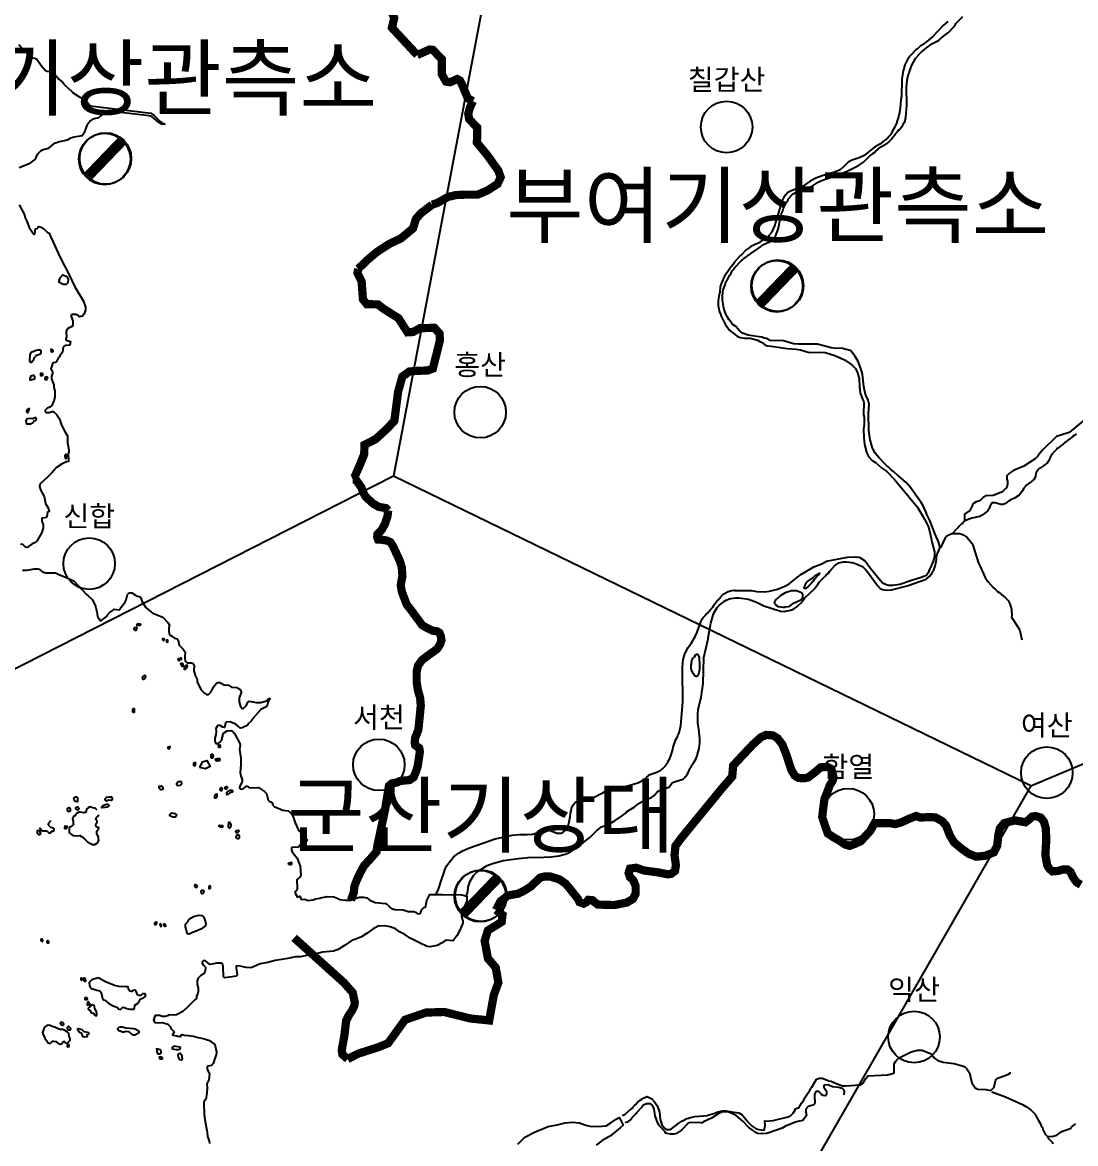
# Model space of a CAD drawing. Header units: millimetres. Extents: x -954552 to 1497340, y -301250 to 736091.
# Drawn here: x 155975 to 207077, y 266656 to 321070 of the extents above; entities that cross this region are included whole.
import ezdxf
from ezdxf.enums import TextEntityAlignment as Align

# ---------------------------------------------------------------- set-up
doc = ezdxf.new("R2010")
doc.units = ezdxf.units.MM
for name, color, linetype in [('2121', 7, 'Continuous'), ('2122', 7, 'Continuous'), ('2411', 7, 'Continuous'), ('AWS', 4, 'Continuous'), ('AWS명', 2, 'Continuous'), ('EL', 2, 'Continuous'), ('MAIN-RIVER', 5, 'Continuous'), ('Point', 1, 'Continuous'), ('관측소명', 3, 'Continuous'), ('기상청', 1, 'Continuous'), ('티센', 6, 'Continuous')]:
    doc.layers.add(name, color=color, linetype=linetype)
doc.styles.get("Standard").update_dxf_attribs({"font": ''})
doc.styles.get('Standard').set_extended_font_data('Gulim')

# ---------------------------------------------------------------- blocks, each defined once
blk = doc.blocks.new('관측소(기상청)')
at = {"layer": '기상청', "const_width": 500}
blk.add_lwpolyline([(821, 874), (-914, -926)], dxfattribs=at)
at = {"layer": '기상청'}
blk.add_circle((-46, -26), 1250, dxfattribs=at)

msp = doc.modelspace()

# ---------------------------------------------------------------- linework, layer by layer
at = {"layer": '2121', "color": 7}
for points in [[(155801, 319997), (156029, 319716), (156035, 319686), (156313, 319532), (156376, 319423), (156388, 319372), (156570, 319332), (156676, 319282), (156901, 318963), (157101, 318739), (157169, 318707), (157389, 318681), (157426, 318666), (157451, 318664), (157744, 318320), (157916, 318166), (157946, 318122), (157965, 318116), (158014, 318065), (158020, 318047), (158375, 317717), (158388, 317705), (158413, 317676), (158709, 317471), (158804, 317419), (158919, 317333), (159031, 317268), (159069, 317258), (159269, 317015), (162206, 316666), (162368, 316554), (162593, 316330), (162661, 316268), (162720, 316220), (162794, 316180), (162886, 316134), (162886, 316134), (162886, 316134), (162819, 316129), (162738, 316140), (162738, 316140), (162657, 316179), (162575, 316227), (162575, 316227), (162262, 316497), (162124, 316541), (160475, 316734), (160220, 316743), (160194, 316731), (160075, 316622), (159838, 316577), (159763, 316540), (159669, 316447), (159456, 316391), (159350, 316347), (159301, 316306), (159179, 316173), (159107, 316071), (159067, 315993), (158975, 315706), (158876, 315559), (158483, 315509), (158314, 315453), (158151, 315353), (157770, 315272), (157489, 315181), (157227, 314947), (156939, 314865), (156852, 314821), (156721, 314690), (156644, 314557), (156596, 314428), (156265, 314184), (155815, 314009)], [(155819, 312223), (156053, 311760), (156104, 311591), (156191, 311423), (156303, 311111), (156518, 310803), (156535, 310795), (156572, 310798), (156585, 310811), (156585, 310811), (156615, 311048), (156683, 311070), (156735, 311117), (156747, 311155), (156765, 311164), (156878, 311136), (156991, 311067), (157190, 310867), (157274, 310848), (157351, 310640), (157813, 309666), (158223, 308847), (158515, 308234), (158944, 307544), (159041, 307257), (159035, 307119), (158972, 306919), (158885, 306807), (158789, 306791), (158735, 306788), (158735, 306788), (158678, 306838), (158560, 306887), (158378, 306890), (158341, 306863), (158335, 306800), (158422, 306594), (158429, 306494), (158416, 306376), (158366, 306301), (158241, 306251), (158156, 306192), (158135, 306169), (158091, 306057), (158116, 305807), (158084, 305714), (158079, 305670), (158098, 305654), (158304, 305582), (158272, 305413), (158085, 305394), (157998, 305363), (157960, 305307), (157917, 305063), (157792, 304889), (157792, 304864), (157732, 304804), (157609, 304582), (157574, 304561), (157455, 304551), (157355, 304258), (157355, 304258), (157417, 304176), (157430, 304032), (157385, 303902), (157380, 303839), (157380, 303839), (157392, 303770), (157492, 303482), (157492, 303351), (157542, 303189), (157542, 302883), (157500, 302712), (157405, 302477), (157311, 302396), (157167, 302336), (157086, 302252), (157074, 302190), (157106, 302149), (157149, 302139), (157282, 302140), (157408, 302182), (157474, 302186), (157505, 302177), (157645, 302030), (157781, 301828), (157856, 301580), (157905, 301465), (158055, 301184), (158162, 301009), (158168, 300672), (158230, 300322), (158230, 300228), (158193, 300141), (158193, 300035), (158218, 299972), (158205, 299759), (158120, 299750), (157896, 299643), (157630, 299467), (157409, 299205), (157175, 298990), (156844, 298684), (156805, 298542), (156869, 298352), (157034, 298055), (157102, 297715), (157234, 297476), (157268, 297335), (157232, 297329), (157188, 297297), (157162, 297079), (157126, 297042), (156950, 297017), (156925, 296991), (156913, 296870), (156968, 296734), (156989, 296704), (156989, 296542), (156913, 296317), (156681, 295898), (156613, 295830), (156445, 295760), (156201, 295580), (156126, 295599), (155976, 295742), (155877, 295726)], [(155971, 294492), (156195, 294492), (156558, 294549), (156720, 294549), (156795, 294531), (156901, 294436), (156951, 294405), (157107, 294361), (157569, 294350), (157590, 294356), (157620, 294346), (157663, 294312), (157945, 294196), (158469, 293962), (158873, 293529), (159071, 293327), (159159, 293244), (159184, 293219), (159357, 293062), (159494, 292812), (159541, 292669), (159550, 292617), (159565, 292527), (159602, 292401), (159603, 292332), (159628, 292203), (159706, 292124), (159754, 292051), (159807, 292051), (159854, 292096), (159911, 292124), (160044, 292225), (160044, 292225), (160098, 292319), (160231, 292465), (160347, 292532), (160347, 292532), (160415, 292597), (160688, 292563), (160719, 292594), (160769, 292694), (160956, 292931), (160969, 292975), (161007, 293041), (161075, 293301), (161156, 293382), (161280, 293385), (161462, 293272), (161494, 293244), (161693, 293185), (161718, 293147), (161787, 292957), (161787, 292957), (161956, 292670), (162212, 292463), (162299, 292407), (162787, 292202), (163031, 291946), (163106, 291814), (163075, 291683), (163075, 291564), (163100, 291383), (163137, 291327), (163231, 291289), (163362, 291189), (163487, 291152), (163537, 291090), (163587, 290840), (163774, 290646), (163868, 290503), (163856, 290315), (163862, 290203), (163880, 290103), (163905, 290049), (163969, 289984), (164174, 289996), (164237, 289972), (164306, 289878), (164299, 289597), (164306, 289559), (164362, 289372), (164461, 289172), (164458, 289059), (164520, 288924), (164656, 288676), (164806, 288513), (164806, 288513), (164906, 288453), (164906, 288453), (165000, 288454), (165110, 288573), (165153, 288636), (165161, 288669), (165191, 288711), (165224, 288785), (165305, 288903), (165412, 289022), (165468, 289035), (165549, 289035), (165768, 288928), (165980, 288897), (166124, 288810), (166373, 288785), (166530, 288711), (166592, 288604), (166592, 288536), (166493, 288292), (166486, 288091), (166555, 287873), (166630, 287773), (166691, 287773), (166848, 287911), (166856, 287948), (166923, 288091), (166961, 288126), (167056, 288116), (167317, 288060), (167542, 288067), (167811, 288149), (167887, 288218), (167887, 288218), (167947, 288253), (167974, 288258), (167977, 288234), (167897, 288105), (167877, 288056), (167830, 287873), (167795, 287846), (167548, 287723), (167167, 287311), (167167, 287286), (167088, 287207), (167086, 287180), (166915, 287008), (166899, 286967), (166880, 286949), (166674, 286858), (166649, 286836), (166562, 286823), (166324, 287011), (166122, 287099), (166049, 287123), (165856, 287108), (165837, 287074), (165775, 286855), (165693, 286861), (165568, 286945), (165456, 286952), (165404, 286884), (165356, 286799), (165372, 286636), (165367, 286504), (165304, 286328), (165304, 286182), (165367, 286070), (165460, 286056), (165557, 286143), (165649, 286260), (165698, 286440), (165706, 286533), (165706, 286533), (165725, 286580), (165912, 286686), (166100, 286699), (166175, 286673), (166269, 286561), (166531, 286068), (166531, 286068), (166535, 285993), (166515, 285786), (166575, 285355), (166575, 285043), (166543, 284674), (166569, 284512), (166644, 284318), (166636, 284230), (166618, 284174), (166513, 283968), (166507, 283943), (166525, 283890), (166543, 283868), (166675, 283856), (166781, 283962), (166850, 284000), (166875, 284000), (167031, 283925), (167402, 283943), (167432, 283939), (167532, 283881), (167721, 283746), (167818, 283650), (167906, 283331), (167950, 283275), (168056, 283228), (168087, 283194), (168131, 283081), (168187, 283009), (168612, 282838), (168874, 282801), (168874, 282801), (168981, 282714), (169031, 282654), (169110, 282510), (169206, 282226), (169356, 281905), (169393, 281858), (169405, 281845), (169436, 281798), (169762, 281448), (169781, 281414), (169774, 281368), (169756, 281339), (169612, 281271), (169460, 281152), (169444, 281142), (169362, 281033), (169069, 281036), (169037, 281014), (169031, 280895), (169062, 280817), (169299, 280513), (169450, 280127), (169481, 279677), (169456, 279596), (169337, 279505), (169294, 279458), (169288, 279408), (169305, 279109), (169301, 279020), (169288, 278959), (169206, 278883), (169206, 278883), (169206, 278818), (169218, 278771), (169319, 278622), (169432, 278668), (169482, 278543), (169507, 278509), (169682, 278522), (169819, 278459), (170075, 278484), (170200, 278534), (170400, 278565), (170443, 278590), (170701, 278626), (170728, 278632), (170737, 278650), (171081, 278634), (171321, 278527), (171368, 278497), (171637, 278472), (171917, 278472), (172274, 278604), (172337, 278616), (172524, 278622), (172680, 278578), (172830, 278466), (172871, 278450), (173099, 278360), (173604, 278316), (173642, 278292), (173780, 278155), (173780, 278123), (173780, 278123), (173888, 278070), (174050, 278013), (174444, 278000), (174699, 277912), (174975, 277921), (175046, 277885), (175130, 277817), (175254, 277813), (175288, 277846), (175335, 277984), (175351, 278016), (175452, 278109), (175529, 278123), (175600, 278446), (175747, 278746), (176344, 278752), (177301, 278727), (177537, 278659), (177535, 278444), (177410, 278130), (177352, 277979), (177280, 277849), (177279, 277674), (177336, 277505), (177348, 277492), (177348, 277374), (177297, 277218), (177272, 277181), (177272, 277162), (177136, 276880), (177072, 276775), (177059, 276737), (176946, 276600), (176934, 276600), (176883, 276502), (176504, 276527), (176370, 276409), (176107, 276269), (175768, 276199), (175607, 276215), (175209, 276419), (174790, 276629), (174527, 276806), (174307, 276919), (174071, 277086), (173823, 277182), (173528, 277231), (173238, 277214), (172996, 277080), (172695, 276871), (172421, 276693), (172104, 276554), (171981, 276527), (171605, 276264), (171293, 276070), (171062, 275995), (170541, 275947), (170246, 275871), (169837, 275802), (169472, 275716), (169225, 275716), (168854, 275640), (168570, 275592), (168242, 275549), (167877, 275447), (167517, 275372), (167076, 275189), (166824, 275200), (166464, 275275), (166346, 275270), (166351, 275168), (166378, 274969), (166394, 274835), (166346, 274776), (166158, 274743), (165781, 274695), (165728, 274743), (165717, 275254), (165690, 275377), (165631, 275415), (165395, 275409), (165174, 275366), (165070, 275349), (165070, 275349), (165045, 275358), (164864, 275524), (164745, 275528), (164689, 275475), (164695, 275409), (164738, 275337), (164857, 275211), (164851, 275140), (164825, 274990), (164782, 274894), (164630, 274813), (164630, 274813), (164494, 274675), (164456, 274551), (164455, 274382), (164504, 274219), (164504, 274019), (164473, 273888), (164422, 273813), (164422, 273696), (164347, 273637), (164019, 273309), (163751, 273067), (163547, 272960), (163450, 272906), (163333, 272885), (163333, 272885), (163093, 272910), (163008, 272861), (162901, 272830), (162770, 272830), (162627, 272880), (162420, 272875), (162386, 272788), (162343, 272643), (162402, 272525), (162558, 272514), (162768, 272525), (163031, 272444), (163155, 272326), (163169, 272235), (163246, 272174), (163331, 272079), (163313, 272008), (163261, 271929), (163280, 271913), (163462, 271893), (163513, 271875), (163634, 271859), (163643, 271859), (163699, 271940), (163736, 271943), (163818, 271915), (164011, 271902), (164011, 271902), (164277, 271869), (164503, 271805), (164804, 271735), (165051, 271665), (165191, 271552), (165304, 271468), (165304, 271468), (165391, 271105), (165377, 270936), (165365, 270924), (165233, 270536), (165188, 270493), (165182, 270474), (165144, 270452), (165144, 270440), (164970, 270409), (164939, 270381), (164932, 270288), (164976, 270188), (165051, 270037), (165013, 269758), (164917, 269554), (164943, 269371), (164917, 269097), (164904, 269001), (164897, 268888), (164872, 268813), (164790, 268694), (164784, 268663), (164800, 268051), (164831, 267829), (164831, 267829), (164831, 267829), (164918, 267288), (164937, 267232), (164961, 266994), (165036, 266788), (165046, 266653)], [(180012, 266626), (180356, 266970), (180823, 267206), (181489, 267480), (181930, 267566), (182317, 267663), (182650, 267690), (182999, 267663), (183316, 267550), (183590, 267480), (184089, 267496), (184294, 267513), (184530, 267663), (184793, 267840), (184933, 267926), (184997, 267813), (185126, 267550), (184987, 267427), (184514, 267040), (184089, 266793), (183810, 266583)]]:
    msp.add_lwpolyline(points, dxfattribs=at)
at = {"layer": '2122', "color": 7}
for points in [[(157955, 308346), (157750, 308463), (157813, 308682), (157940, 308823), (158135, 308745), (158198, 308604), (158184, 308438), (158096, 308346)], [(156275, 302207), (156280, 302237), (156322, 302301), (156312, 302312), (156250, 302314), (156214, 302281), (156171, 302210), (156171, 302210), (156240, 302127)], [(164588, 284911), (164705, 285179), (164929, 285252), (164929, 285252), (165085, 284950), (164856, 284838)], [(164323, 276926), (164222, 276895), (164073, 276820), (163992, 276829), (163964, 276885), (163887, 277183), (163887, 277289), (163905, 277320), (164006, 277426), (164019, 277491), (164031, 277507), (164031, 277507), (164159, 277607), (164331, 277693), (164557, 277746), (164702, 277730), (164772, 277644), (164825, 277505), (164879, 277343), (164852, 277231), (164637, 277069)], [(159979, 273616), (160174, 273448), (160372, 273335), (160590, 273267), (160659, 273185), (160740, 273166), (160743, 273181), (160846, 273272), (160908, 273265), (161037, 273215), (161165, 273184), (161365, 273187), (161402, 273196), (161415, 273233), (161428, 273371), (161566, 273451), (161603, 273489), (161691, 273651), (161716, 273676), (161847, 273726), (161942, 273800), (161954, 273894), (161929, 273920), (161804, 273919), (161716, 273839), (161635, 273839), (161579, 273864), (161536, 273924), (161517, 274002), (161455, 274095), (161349, 274089), (161274, 274043), (161192, 274059), (161149, 274103), (161149, 274103), (161118, 274159), (161118, 274159), (161102, 274256), (160982, 274263), (160648, 274277), (160450, 274327), (160011, 274504), (159855, 274589), (159656, 274703), (159345, 274603), (159210, 274476), (159224, 274306), (159280, 274216), (159318, 274188), (159446, 274154), (159580, 274100), (159730, 274069), (159792, 273987), (159866, 273694), (159904, 273637), (159979, 273616)], [(157811, 271480), (157893, 271492), (157924, 271523), (157936, 271592), (157961, 271614), (158018, 271611), (158068, 271548), (158155, 271532), (158214, 271577), (158214, 271589), (158299, 271679), (158293, 271754), (158237, 271848), (158244, 271885), (158225, 272004), (158144, 272082), (158144, 272082), (158020, 272159), (157920, 272201), (157786, 272201), (157672, 272237), (157552, 272300), (157424, 272336), (157276, 272400), (157155, 272385), (157042, 272300), (156957, 272052), (156978, 271953), (157063, 271769), (157191, 271592), (157226, 271542), (157325, 271521), (157389, 271571), (157439, 271627), (157502, 271627), (157602, 271606), (157701, 271528)]]:
    msp.add_lwpolyline(points, close=True, dxfattribs=at)
for points in [[(156605, 304858), (156523, 304776), (156505, 304682), (156474, 304660), (156474, 304647), (156411, 304569), (156367, 304566), (156342, 304613), (156336, 304654), (156343, 304944), (156392, 305044), (156444, 305086), (156642, 305157), (156730, 305182), (156836, 305176), (156861, 305144), (156867, 305044), (156831, 304972), (156818, 304957), (156636, 304897), (156611, 304877), (156605, 304858), (156605, 304858)], [(157455, 305138), (157455, 305088), (157442, 305075), (157404, 305072), (157380, 305106), (157367, 305207), (157410, 305213), (157455, 305157), (157455, 305138), (157455, 305138)], [(156563, 303833), (156555, 303764), (156386, 303713), (156355, 303713), (156343, 303776), (156405, 303910), (156499, 303954), (156536, 303950), (156561, 303907), (156563, 303833), (156563, 303833)], [(156909, 303926), (156968, 303951), (156974, 303970), (156955, 304029), (156848, 304039), (156849, 303951), (156867, 303923), (156909, 303926), (156909, 303926)], [(157176, 303796), (157161, 303726), (157092, 303726), (157074, 303748), (157073, 303800), (157092, 303852), (157117, 303867), (157161, 303876), (157167, 303870), (157186, 303845), (157176, 303796), (157176, 303796)], [(156318, 301594), (156362, 301596), (156430, 301615), (156472, 301639), (156544, 301733), (156604, 301757), (156650, 301790), (156660, 301845), (156606, 301893), (156474, 301835), (156391, 301854), (156192, 301835), (156133, 301713), (156167, 301596), (156324, 301594)], [(158143, 300003), (158143, 300059), (158105, 300097), (158068, 300097), (158043, 300078), (158031, 300047), (158038, 300000), (158049, 299934), (158068, 299906), (158105, 299903), (158143, 300003), (158143, 300003)], [(161515, 291630), (161513, 291608), (161481, 291552), (161444, 291552), (161400, 291601), (161400, 291670), (161450, 291705), (161507, 291714), (161519, 291695), (161515, 291630), (161515, 291630)], [(161613, 291801), (161537, 291801), (161537, 291858), (161582, 291898), (161681, 291877), (161712, 291851), (161712, 291839), (161675, 291823), (161669, 291804), (161613, 291801), (161613, 291801)], [(162796, 291174), (162772, 291158), (162772, 291110), (162798, 291074), (162832, 291070), (162860, 291082), (162862, 291134), (162850, 291160), (162796, 291174), (162796, 291174)], [(162971, 291104), (162963, 291072), (162959, 291044), (162969, 291013), (162999, 290987), (163032, 291009), (163034, 291050), (163036, 291086), (162971, 291104), (162971, 291104)], [(163555, 290203), (163527, 290193), (163523, 290139), (163529, 290111), (163572, 290089), (163596, 290131), (163555, 290203), (163555, 290203)], [(163684, 290250), (163654, 290230), (163644, 290185), (163654, 290151), (163688, 290159), (163699, 290187), (163684, 290250), (163684, 290250)], [(163775, 289886), (163768, 289915), (163737, 289953), (163662, 289956), (163644, 289934), (163706, 289821), (163743, 289820), (163768, 289834), (163781, 289862), (163775, 289886), (163775, 289886)], [(163965, 289770), (163981, 289846), (163962, 289875), (163900, 289865), (163839, 289778), (163818, 289700), (163825, 289681), (163887, 289677), (163965, 289770), (163965, 289770)], [(161935, 289275), (161925, 289240), (161863, 289177), (161826, 289184), (161807, 289296), (161901, 289380), (161913, 289384), (161932, 289358), (161932, 289340), (161944, 289340), (161935, 289275), (161935, 289275)], [(161345, 287753), (161320, 287728), (161320, 287640), (161345, 287602), (161408, 287602), (161420, 287728), (161408, 287753), (161345, 287753), (161345, 287753)], [(161358, 287628), (161345, 287715), (161395, 287715), (161395, 287628), (161358, 287628), (161358, 287628)], [(163117, 285862), (163079, 285804), (163060, 285807), (163047, 285830), (163044, 285911), (163101, 285932), (163126, 285929), (163132, 285895), (163117, 285862), (163117, 285862)], [(165569, 285939), (165569, 285886), (165557, 285874), (165500, 285876), (165494, 285986), (165506, 286001), (165556, 286011), (165569, 285999), (165569, 285939), (165569, 285939)], [(164380, 285069), (164382, 285130), (164369, 285142), (164313, 285139), (164282, 285092), (164282, 285017), (164304, 284993), (164338, 284986), (164374, 285015), (164380, 285069), (164380, 285069)], [(165253, 285469), (165206, 285546), (165163, 285548), (165119, 285524), (165119, 285430), (165150, 285386), (165213, 285380), (165253, 285469), (165253, 285469)], [(165451, 285227), (165413, 285224), (165369, 285239), (165343, 285305), (165362, 285327), (165448, 285337), (165460, 285347), (165531, 285349), (165556, 285324), (165544, 285236), (165451, 285227), (165451, 285227)], [(163687, 284133), (163688, 284093), (163633, 284030), (163501, 284024), (163470, 284074), (163470, 284155), (163520, 284214), (163564, 284236), (163657, 284243), (163682, 284211), (163687, 284133), (163687, 284133)], [(162705, 283826), (162670, 283824), (162615, 283898), (162608, 283955), (162620, 284002), (162727, 284002), (162730, 284014), (162795, 283955), (162783, 283849), (162705, 283826), (162705, 283826)], [(165423, 283525), (165432, 283593), (165419, 283615), (165388, 283621), (165360, 283609), (165301, 283549), (165294, 283431), (165382, 283437), (165411, 283466), (165423, 283525), (165423, 283525)], [(165625, 283787), (165650, 283793), (165675, 283831), (165681, 283893), (165656, 283921), (165607, 283918), (165565, 283889), (165556, 283831), (165594, 283787), (165625, 283787), (165625, 283787)], [(165911, 283921), (165906, 283899), (165863, 283856), (165825, 283862), (165812, 283880), (165807, 283935), (165825, 283972), (165857, 283990), (165888, 283993), (165918, 283957), (165911, 283921), (165911, 283921)], [(166153, 283802), (166131, 283792), (166044, 283787), (165925, 283727), (165881, 283656), (165882, 283593), (165969, 283618), (166062, 283699), (166175, 283731), (166187, 283743), (166187, 283781), (166153, 283802), (166153, 283802)], [(158297, 282860), (158297, 282811), (158278, 282780), (158259, 282767), (158197, 282769), (158160, 282830), (158167, 282917), (158216, 282954), (158254, 282960), (158297, 282911), (158297, 282860), (158297, 282860)], [(159366, 282966), (159240, 282997), (159167, 282958), (159088, 282879), (159063, 282789), (159029, 282730), (159004, 282718), (158947, 282711), (158779, 282748), (158710, 282748), (158635, 282698), (158635, 282686), (158610, 282686), (158610, 282686), (158563, 282642), (158534, 282583), (158451, 282525), (158403, 282437), (158437, 282311), (158437, 282223), (158461, 282135), (158349, 282048), (158242, 281999), (158247, 281872), (158247, 281741), (158339, 281668), (158447, 281609), (158641, 281600), (158763, 281604), (158841, 281556), (158982, 281449), (159138, 281307), (159250, 281239), (159382, 281176), (159494, 281176), (159625, 281254), (159679, 281371), (159673, 281435)], [(158651, 283364), (158648, 283273), (158635, 283248), (158541, 283254), (158502, 283301), (158481, 283360), (158472, 283419), (158547, 283482), (158585, 283492), (158641, 283432), (158653, 283407), (158651, 283364), (158651, 283364)], [(158707, 282917), (158697, 282860), (158616, 282848), (158573, 282905), (158573, 282960), (158591, 282979), (158660, 282995), (158710, 282941), (158707, 282917), (158707, 282917)], [(159360, 282967), (159484, 282954), (159491, 282935), (159510, 282928), (159566, 282873), (159566, 282873)], [(159991, 282968), (159828, 282954), (159822, 283005), (159878, 283067), (160053, 283123), (160097, 283127), (160122, 283123), (160165, 283079), (160165, 283042), (160090, 282983), (159991, 282968), (159991, 282968)], [(160158, 283322), (160121, 283323), (160053, 283280), (160022, 283283), (159984, 283323), (159984, 283386), (160047, 283464), (160196, 283485), (160290, 283480), (160334, 283436), (160334, 283374), (160290, 283304), (160158, 283322), (160158, 283322)], [(159673, 281430), (159666, 281530), (159585, 281712), (159585, 281823), (159672, 281924), (159685, 281979), (159566, 282036), (159535, 282086), (159553, 282193), (159597, 282252), (159580, 282348), (159555, 282379), (159535, 282430), (159566, 282486), (159653, 282542), (159679, 282608), (159679, 282608)], [(163278, 282505), (163133, 282559), (163121, 282575), (163121, 282624), (163201, 282705), (163364, 282674), (163451, 282605), (163439, 282543), (163408, 282500), (163332, 282494), (163278, 282505), (163278, 282505)], [(156811, 281998), (156880, 281885), (156899, 281876), (156905, 281859), (156948, 281835), (157148, 281832), (157182, 281811), (157236, 281748), (157329, 281717), (157386, 281823), (157436, 281823), (157474, 281811), (157504, 281842), (157509, 281924), (157460, 281966), (157354, 281998), (157273, 282085), (157248, 282148), (157260, 282217), (157311, 282266), (157330, 282310), (157330, 282342), (157330, 282342)], [(158079, 281943), (158092, 281942), (158148, 282033), (158148, 282051), (158035, 282055), (158011, 281998), (158016, 281967), (158035, 281945), (158079, 281943), (158079, 281943)], [(165587, 282018), (165520, 282047), (165513, 282081), (165532, 282104), (165557, 282109), (165676, 282088), (165695, 282075), (165688, 282019), (165676, 282007), (165587, 282018), (165587, 282018)], [(166100, 282116), (166095, 282156), (166026, 282250), (166001, 282247), (165975, 282229), (165957, 282085), (165963, 282050), (165988, 282003), (166007, 281988), (166038, 281984), (166095, 282026), (166100, 282116), (166100, 282116)], [(166467, 281803), (166461, 281780), (166413, 281732), (166345, 281738), (166332, 281825), (166357, 281854), (166456, 281872), (166469, 281857), (166467, 281803), (166467, 281803)], [(156781, 281655), (156837, 281661), (156873, 281723), (156811, 281835), (156711, 281848), (156692, 281829), (156686, 281717), (156732, 281673), (156781, 281655), (156781, 281655)], [(166510, 281543), (166507, 281592), (166488, 281629), (166419, 281628), (166363, 281613), (166346, 281585), (166338, 281519), (166401, 281463), (166482, 281457), (166482, 281470), (166513, 281500), (166510, 281543), (166510, 281543)], [(168960, 280177), (168906, 280193), (168894, 280258), (168930, 280283), (169012, 280308), (169031, 280283), (169025, 280196), (168994, 280177), (168960, 280177), (168960, 280177)], [(164450, 279151), (164452, 279164), (164402, 279220), (164340, 279216), (164321, 279164), (164371, 279098), (164440, 279083), (164450, 279151), (164450, 279151)], [(165103, 279099), (165083, 279161), (165052, 279161), (165021, 279139), (165026, 279033), (165089, 279033), (165108, 279064), (165103, 279099), (165103, 279099)], [(164776, 278862), (164796, 278911), (164759, 278939), (164671, 278942), (164633, 278914), (164646, 278814), (164665, 278792), (164733, 278789), (164776, 278862), (164776, 278862)], [(162505, 277346), (162500, 277392), (162488, 277411), (162463, 277408), (162382, 277355), (162381, 277305), (162400, 277283), (162451, 277279), (162482, 277299), (162505, 277346), (162505, 277346)], [(162726, 277265), (162697, 277307), (162662, 277316), (162639, 277295), (162654, 277251), (162679, 277203), (162712, 277195), (162726, 277221), (162726, 277265), (162726, 277265)], [(162918, 277247), (162912, 277185), (162881, 277188), (162862, 277201), (162841, 277265), (162847, 277317), (162866, 277317), (162918, 277247), (162918, 277247)], [(156962, 276519), (156946, 276554), (156918, 276579), (156889, 276579), (156872, 276558), (156875, 276531), (156890, 276493), (156921, 276471), (156944, 276476), (156964, 276498), (156962, 276519), (156962, 276519)], [(157213, 276396), (157255, 276399), (157261, 276456), (157211, 276506), (157156, 276481), (157161, 276415), (157174, 276393), (157213, 276396), (157213, 276396)], [(158869, 274640), (158841, 274678), (158807, 274678), (158803, 274639), (158827, 274591), (158854, 274581), (158874, 274608), (158869, 274640), (158869, 274640)], [(159038, 274615), (159031, 274651), (159006, 274679), (158950, 274679), (158937, 274664), (158950, 274568), (158969, 274539), (159031, 274539), (159044, 274552), (159038, 274615), (159038, 274615)], [(159059, 273653), (159104, 273648), (159129, 273664), (159129, 273683), (159110, 273720), (159029, 273742), (158999, 273704), (159004, 273667), (159011, 273658), (159059, 273653), (159059, 273653)], [(159233, 273460), (159214, 273495), (159193, 273524), (159181, 273535), (159161, 273528), (159136, 273510), (159126, 273468), (159111, 273421), (159122, 273395), (159146, 273380), (159156, 273379), (159156, 273379)], [(159233, 273460), (159262, 273377), (159271, 273331), (159213, 273388), (159169, 273385), (159156, 273379), (159156, 273379)], [(159271, 273331), (159178, 273251), (159171, 273186), (159202, 273155), (159226, 273149), (159257, 273114), (159315, 273007), (159427, 272988), (159478, 272899), (159508, 272869), (159570, 272863), (159590, 272934), (159577, 273063), (159484, 273220), (159477, 273314), (159448, 273365), (159380, 273395), (159380, 273395)], [(159380, 273395), (159332, 273377), (159281, 273329), (159271, 273331), (159271, 273331)], [(157969, 272464), (157951, 272392), (157874, 272397), (157826, 272467), (157833, 272526), (157845, 272542), (157927, 272542), (157964, 272492), (157969, 272464), (157969, 272464)], [(158233, 272180), (158294, 272178), (158313, 272197), (158319, 272238), (158232, 272335), (158189, 272332), (158151, 272285), (158151, 272254), (158182, 272191), (158233, 272180), (158233, 272180)], [(158922, 271844), (158880, 271910), (158850, 272002), (158751, 272053), (158663, 272153), (158657, 272221), (158669, 272234), (158857, 272198), (158950, 272096), (159136, 272070), (159194, 272008), (159168, 271958), (159093, 271940), (159112, 271839), (159093, 271830), (158987, 271827), (158922, 271844), (158922, 271844)], [(161113, 272081), (160987, 272097), (160912, 272056), (160824, 272060), (160756, 272102), (160656, 272129), (160606, 272192), (160606, 272242), (160663, 272304), (160739, 272319), (160838, 272322), (160987, 272272), (161363, 272246), (161444, 272221), (161588, 272152), (161624, 272108), (161631, 272033), (161606, 272008), (161437, 271921), (161343, 271921), (161287, 271946), (161156, 272072), (161113, 272081), (161113, 272081)], [(158184, 271448), (158154, 271428), (158145, 271403), (158147, 271373), (158175, 271357), (158196, 271360), (158236, 271370), (158239, 271394), (158240, 271427), (158218, 271450), (158184, 271448), (158184, 271448)], [(162704, 271145), (162654, 271212), (162479, 271262), (162497, 271112), (162547, 271024), (162578, 271012), (162663, 271011), (162703, 271062), (162704, 271145), (162704, 271145)], [(163435, 271228), (163547, 271222), (163622, 271253), (163647, 271294), (163616, 271328), (163438, 271373), (163372, 271378), (163267, 271335), (163248, 271316), (163235, 271266), (163248, 271250), (163435, 271228), (163435, 271228)], [(163711, 270874), (163721, 270785), (163689, 270709), (163621, 270716), (163554, 270844), (163540, 270991), (163553, 271019), (163578, 271034), (163626, 271040), (163703, 270940), (163711, 270874), (163711, 270874)], [(162683, 270771), (162746, 270765), (162765, 270774), (162765, 270824), (162746, 270849), (162603, 270852), (162603, 270834), (162650, 270777), (162683, 270771), (162683, 270771)]]:
    msp.add_lwpolyline(points, dxfattribs=at)
at = {"layer": '2411', "const_width": 400}
for points in [[(173505, 322381), (173820, 321734), (174016, 321287), (173904, 320812), (175131, 319487), (175131, 319487)], [(175131, 319487), (175733, 319754), (175889, 319738), (176325, 319287), (176325, 318555), (176527, 318198), (176729, 318166), (177072, 318322), (177212, 318244), (177352, 317949), (177585, 317388), (177835, 317247)], [(175858, 312223), (176114, 312311), (176626, 312601), (177005, 312690), (177473, 312712), (178067, 312712), (178535, 312913), (179025, 313225), (179181, 313559), (179070, 313871), (178535, 314621), (178023, 315245), (178045, 315579), (178045, 315972), (177889, 316128), (177651, 316373), (177607, 316641), (177696, 316953), (177835, 317247)], [(172000, 298883), (172045, 298902), (172372, 299649), (172559, 300115), (172574, 300567), (173119, 300847), (173664, 301345), (174022, 301734), (174208, 303165), (174411, 303881), (174753, 304130), (175158, 304161), (175640, 304177), (175889, 304270), (176076, 305002), (176231, 305640), (176216, 305966), (175967, 306247), (175266, 306231), (174924, 306044), (174660, 306029), (174224, 306713), (173508, 307165), (173228, 307383), (172683, 307398), (172497, 307632), (172434, 308503), (172232, 308908), (172269, 309113)], [(172000, 298883), (172157, 298879), (172432, 298485), (172432, 298485), (172500, 298276), (172620, 298064), (172976, 297724), (172976, 297724), (173269, 297555), (173611, 297499), (173723, 297383)], [(173723, 297383), (173686, 297081), (173567, 296732), (173418, 296457), (173203, 296227), (173188, 296093), (173233, 295974), (173448, 295959), (173656, 295922), (173827, 295848), (173946, 295670), (174280, 294957), (174384, 294623), (174413, 294199), (174332, 293761), (174384, 293442), (174621, 292818), (174866, 292506), (175379, 291808), (175609, 291682), (175884, 291548), (176092, 291519), (176211, 291444), (176277, 291288), (176307, 291095), (176248, 290895), (176092, 290657), (175728, 290397), (175364, 290122), (175171, 289855), (175104, 289551), (175104, 289046), (175171, 288637), (175275, 288288), (175305, 287910), (175230, 287152), (175186, 286729), (175037, 286365), (175008, 286120), (175037, 285986), (175230, 285853), (175260, 285682), (175156, 284969), (175067, 284701), (174963, 284442), (174762, 284300), (174310, 284256), (174139, 284182), (173901, 284137), (173760, 284018), (173567, 282838), (173203, 281137), (173158, 280825), (172913, 280535), (172550, 280142), (172371, 279808), (172215, 279488), (172082, 279139), (172052, 278835), (171917, 278472)], [(178954, 277992), (179174, 278419), (179426, 278605), (179515, 278694), (180020, 278783), (180273, 278902), (180614, 279110), (181097, 279563), (181305, 279615), (181602, 279615), (182040, 279474), (182337, 279266), (182567, 278991), (182931, 278530), (183005, 278375), (183206, 278300), (183347, 278375), (183436, 278486), (183644, 278464), (183763, 278352), (183897, 278256), (184699, 278233), (185300, 278352), (185597, 278530), (185731, 278783), (185731, 279154), (185619, 279429), (185456, 279585), (185389, 279793), (185456, 280001), (185753, 280045), (186124, 279912), (186837, 279815), (187290, 279726), (187454, 279748), (187639, 279889), (187684, 280164), (187617, 280647), (187662, 281100), (187936, 281471), (189867, 283833), (190417, 284471), (190461, 284999), (190691, 285251), (191427, 286031), (191813, 286380), (192065, 286491), (192385, 286469), (192615, 286328), (192845, 286031), (193053, 285503), (193283, 284798), (193447, 284516), (193625, 284404), (193877, 284382), (194107, 284427), (194456, 284701), (194709, 284917), (195028, 284939), (195214, 284843), (195281, 284664), (195333, 284412), (195281, 284248), (195147, 284041), (195006, 283654), (194895, 283402), (194828, 282897), (194783, 282503), (194939, 282028), (195058, 281701), (195333, 281523), (195652, 281337), (195882, 281174), (196112, 281107), (196365, 281196), (196662, 281337), (197122, 281842), (197323, 282206), (197650, 282206), (198080, 282206), (198333, 282162), (198637, 282251), (198979, 282414), (199343, 282555), (199551, 282481), (200011, 282503), (200286, 282481), (200605, 282303), (200791, 282095), (200977, 281612), (201185, 281271), (201482, 281018), (201890, 280721), (202261, 280580), (202699, 280625), (203108, 280788), (203271, 281107), (203338, 281679), (203405, 281954), (203613, 282206), (203932, 282295), (204140, 282340), (204393, 282295), (204645, 282251), (204831, 282392), (204964, 282526), (205150, 282548), (205380, 282481), (205544, 282273), (205633, 281954), (205655, 281382), (205610, 280669), (205700, 280164), (205796, 280001), (205952, 279867), (206227, 279889), (206457, 279956), (206687, 279956), (206828, 279845), (206962, 279570), (207125, 279340), (207333, 279221)], [(171757, 270757), (172261, 271018), (173243, 271334), (173718, 271524), (174541, 272664), (175554, 273013), (176441, 273044), (177707, 272728), (178625, 272633), (178847, 273867), (179069, 274469), (178942, 275197), (178562, 275641), (178404, 276495), (178562, 277002), (179227, 277414), (179272, 277752), (179101, 277876), (178954, 277992)], [(171757, 270757), (171500, 270987), (171471, 271197), (171602, 271930), (171682, 272619), (171812, 272880), (171972, 273119), (172081, 273351), (172102, 273511), (172001, 273982), (171580, 274461), (169158, 276643)]]:
    msp.add_lwpolyline(points, dxfattribs=at)
at = {"layer": '2411', "linetype": 'Continuous', "const_width": 400}
msp.add_lwpolyline([(172269, 309113), (172769, 309588), (173194, 309942), (173796, 310331), (174327, 310578), (174928, 311074), (175070, 311534), (175318, 311817), (175858, 312223)], dxfattribs=at)
at = {"layer": 'AWS'}
for centre in [(190143, 315994), (178188, 302153), (159217, 294804), (173272, 285040), (205680, 284657), (196049, 282646), (199239, 271830)]:
    msp.add_circle(centre, 1250, dxfattribs=at)
at = {"layer": 'MAIN-RIVER'}
for points in [[(200875, 321118), (200675, 320943), (200151, 320387), (199858, 320138), (199675, 320016), (199589, 319946), (199576, 319946), (199384, 319774), (199331, 319747), (199329, 319733), (199212, 319623), (199196, 319594), (199001, 319394), (199001, 319368), (198920, 319275), (198795, 319016), (198721, 318775), (198721, 318750), (198708, 318738), (198652, 318319), (198627, 317494), (198596, 317319), (198571, 316919), (198527, 316701), (198508, 316545), (198365, 316126), (198301, 316005), (198293, 315971), (198174, 315769), (198109, 315632), (198024, 315548), (198018, 315529), (198018, 315529), (198000, 315523), (197967, 315479), (197967, 315467), (197585, 315163), (197316, 315023), (197258, 314970), (196816, 314613), (196579, 314495), (196235, 314382), (196048, 314282), (195853, 314096), (195648, 313920), (195373, 313801), (194786, 313632), (194468, 313507), (194205, 313370), (193781, 313082), (193284, 312900), (193147, 312833), (193132, 312839), (192925, 312593), (192843, 312433), (192828, 312358), (192810, 312330), (192469, 311195), (192331, 310908), (192331, 310889), (192292, 310825), (192200, 310733), (192200, 310707), (192187, 310707), (192187, 310707), (192187, 310695), (192057, 310583), (191776, 310423), (191670, 310352), (191326, 310192), (191238, 310136), (191089, 310027), (190829, 309760), (190816, 309760), (190776, 309720), (190764, 309720), (190764, 309708), (190508, 309415), (190508, 309389), (190283, 309114), (190283, 309089), (190046, 308752), (189889, 308439), (189833, 308245), (189821, 307996), (189769, 307773), (189740, 307571), (189734, 307309), (189796, 307021), (189861, 306882), (189868, 306847), (190090, 306393), (190297, 306121), (190659, 305837), (190796, 305778), (190995, 305750), (190995, 305750), (191289, 305741), (191658, 305641), (191658, 305629), (191665, 305635), (191702, 305629), (191702, 305604), (191844, 305556), (192052, 305391), (192127, 305366), (192307, 305354), (193089, 305241), (193520, 305210), (193727, 305173), (194151, 305048), (194645, 305073), (194925, 305048), (195401, 304905), (195652, 304798), (195681, 304773), (195864, 304692), (196170, 304487), (196258, 304416), (196394, 304274), (196500, 304062), (196576, 303768), (196588, 303381), (196632, 303094), (196741, 302780), (196783, 302696), (196795, 302631), (196788, 302050), (196788, 302050), (196813, 301906), (196813, 301575), (196789, 301313), (196801, 300908), (196832, 300582), (196927, 300220), (196958, 300138), (197033, 300008), (197202, 299807), (197376, 299708), (197657, 299454), (197895, 299283), (198289, 298886), (198289, 298874), (198301, 298871), (198464, 298680), (199401, 297541), (199751, 296960), (199920, 296616), (199989, 296397), (200121, 295796), (200227, 295373), (200239, 295235), (200239, 295148), (200158, 294861), (200126, 294817), (200033, 294623), (200033, 294604), (200008, 294566), (199932, 294354), (199846, 294242), (199846, 294242), (199790, 294204), (199586, 294128), (199121, 293992), (198546, 293786), (198202, 293741), (198002, 293746), (197940, 293754), (197790, 293822), (197684, 293898), (197621, 293963), (197609, 293963), (197609, 293976), (197109, 294591), (196859, 294932), (196624, 295091), (196472, 295114), (196472, 295114)], [(190568, 293140), (190737, 293140), (191206, 293071), (191587, 292925), (191943, 292759), (192710, 292505), (192758, 292489), (192961, 292481), (192985, 292494), (193243, 292540), (193392, 292598), (193544, 292709), (193836, 292985), (193836, 293009), (193930, 293103), (193929, 293128), (194417, 293590), (194417, 293616), (194591, 293815), (194629, 293903), (194941, 294215), (194954, 294218), (194954, 294231), (194966, 294231), (195085, 294334), (195085, 294347), (195135, 294416), (195148, 294416), (195162, 294433), (195162, 294451), (195229, 294522), (195229, 294522), (195229, 294535), (195409, 294731), (195422, 294731), (195591, 294840), (195659, 294859), (195822, 294884), (195966, 294891), (196228, 294853), (196397, 294813), (196721, 294667), (196766, 294635), (196897, 294506), (196984, 294409), (197465, 293741), (197590, 293604), (197703, 293542), (197896, 293523), (198146, 293536), (198902, 293723), (199833, 294042), (200019, 294210), (200026, 294242), (200077, 294292), (200103, 294293), (200107, 294352), (200195, 294504), (200257, 294686), (200326, 294986), (200326, 295129), (200364, 295272), (200427, 295391), (200427, 295391), (200494, 295567), (200479, 295706), (200430, 295859), (200259, 296238), (200007, 296891), (199866, 297185), (199828, 297291), (199682, 297606), (199582, 297768), (199220, 298295), (199063, 298505), (198855, 298736), (198768, 298812), (198742, 298823), (198742, 298836), (198645, 298921), (198633, 298921), (198633, 298934), (198608, 298944), (198513, 299036), (198477, 299054), (198245, 299270), (198107, 299369), (197989, 299496), (197920, 299548), (197812, 299656), (197799, 299656), (197793, 299675), (197551, 299941), (197532, 299951), (197351, 300170), (197351, 300170), (197226, 300414), (197107, 300807), (197039, 301263), (197026, 302085), (197069, 302538), (197013, 302731), (196901, 302972), (196831, 303219), (196803, 303395), (196738, 304006), (196649, 304275), (196525, 304618), (196388, 304861), (196169, 305124), (196082, 305165), (195962, 305203), (195918, 305203), (195788, 305248), (195338, 305261), (195213, 305274), (194557, 305448), (193627, 305448), (193389, 305472), (192908, 305610), (192258, 305629), (192079, 305727), (191926, 305769), (191901, 305791), (191840, 305791), (191612, 305834), (191183, 305891), (191183, 305891), (190915, 305991), (190808, 306078), (190784, 306078), (190784, 306103), (190763, 306105), (190590, 306316), (190415, 306424), (190415, 306437), (190270, 306629), (190147, 306815), (190115, 306872), (190052, 307040), (190002, 307209), (189952, 307590), (189952, 307801), (189983, 308114), (189996, 308127), (190018, 308222), (190071, 308332), (190114, 308477), (190196, 308627), (190227, 308664), (190277, 308789), (190371, 308908), (190420, 309008), (190526, 309127), (190526, 309152), (190864, 309517), (190876, 309517), (190895, 309549), (190908, 309549), (190908, 309549), (190958, 309596), (191370, 309881), (191668, 310104), (191792, 310180), (191831, 310218), (191907, 310271), (192338, 310476), (192431, 310558), (192431, 310583), (192523, 310696), (192594, 310914), (192635, 310986), (192672, 311154), (192705, 311365), (192731, 311442), (192775, 311670), (192793, 311701), (192814, 311797), (192869, 311918), (192906, 312058), (192956, 312145), (193043, 312351), (193131, 312463), (193131, 312489), (193211, 312575), (193217, 312595), (193341, 312730), (193512, 312832), (194028, 313009), (194289, 313129), (194591, 313316), (194591, 313316), (194755, 313401), (195567, 313670), (195942, 313842), (195990, 313855), (196541, 314126), (196781, 314291), (197097, 314595), (197238, 314693), (197244, 314713), (197372, 314795), (197372, 314808), (197635, 315026), (197635, 315039), (197653, 315054), (197915, 315194), (198009, 315264), (198009, 315276), (198022, 315276), (198181, 315443), (198209, 315501), (198321, 315624), (198333, 315664), (198396, 315726), (198396, 315739), (198446, 315782), (198446, 315804), (198490, 315851), (198515, 315851), (198515, 315864), (198684, 316045), (198759, 316207), (198759, 316207), (198784, 316232), (198833, 316476), (198883, 317057), (198877, 317919), (198908, 318275), (198970, 318569), (198995, 318618), (199108, 318969), (199308, 319324), (199451, 319481), (199457, 319500), (199601, 319649), (199655, 319675), (199839, 319843), (200132, 320044), (200463, 320213), (200463, 320225), (200536, 320296), (200554, 320302), (200663, 320406), (200925, 320599), (201031, 320700), (201031, 320712), (201181, 320874), (201181, 320887), (201231, 320937), (201268, 321012), (201600, 321359)], [(207615, 301870), (206763, 301170), (206157, 300981), (205454, 300291), (205305, 300110), (205239, 300014), (205236, 299998), (205117, 299891), (204561, 299534), (204061, 299322), (203873, 299191), (203748, 299059), (203743, 298897), (203774, 298810), (203774, 298641), (203743, 298529), (203711, 298472), (203667, 298429), (203530, 298291), (203530, 298291), (203081, 298103), (202743, 298097), (202699, 298085), (202587, 298007), (202431, 297853), (202257, 297799), (202257, 297799), (202125, 297716), (202081, 297659), (202081, 297641), (201953, 297382), (201694, 297198), (201680, 296864), (201680, 296864)], [(207128, 301082), (207003, 301016), (206935, 300966), (206935, 300966), (206929, 300947), (206896, 300934), (206817, 300870), (206797, 300864), (206791, 300847), (206745, 300822), (206543, 300673), (206527, 300645), (206489, 300613), (206216, 300400), (206185, 300388), (206152, 300342), (206102, 300291), (205947, 300135), (205947, 300110), (205922, 300095), (205922, 300076), (205860, 300003), (205842, 299949), (205788, 299857), (205742, 299747), (205717, 299723), (205717, 299703), (205535, 299560), (205523, 299547), (205323, 299422), (205304, 299416), (205242, 299354), (205242, 299329), (205211, 299307), (205211, 299289), (205211, 299289), (205167, 299241), (205123, 298991), (205069, 298900), (204942, 298785), (204780, 298679), (204654, 298572), (204654, 298548), (204567, 298460), (204493, 298323), (204403, 298202), (204342, 298129), (204118, 297979), (203930, 297898), (203860, 297847), (203841, 297844), (203680, 297717), (203568, 297679), (203443, 297679), (203168, 297754), (203037, 297760), (202931, 297616), (202863, 297442), (202824, 297386), (202818, 297360), (202551, 297154), (202431, 297088), (202038, 297016), (201892, 296965), (201719, 296875), (201680, 296864), (201569, 296741), (201542, 296739), (201531, 296717), (201463, 296655), (201432, 296626), (201394, 296585), (201382, 296573), (201369, 296548), (201298, 296477), (201290, 296456), (201102, 296270), (201102, 296270), (200838, 296141), (200726, 296029), (200531, 295607), (200494, 295567), (200494, 295567)], [(201102, 296270), (201102, 296270), (201450, 296267), (201565, 296231), (201648, 296188), (201794, 296086), (202056, 295782), (202056, 295763), (202098, 295694), (202370, 294820), (202447, 294671), (202447, 294671), (202688, 294137), (202753, 294028), (202831, 293918), (203086, 293642), (203197, 293541), (203282, 293446), (203282, 293446), (203282, 293446), (203367, 293400), (203459, 293329), (203481, 293291), (203499, 293291), (203650, 293168), (203800, 293009), (203881, 292856), (203963, 292581), (203976, 292269), (203969, 292213), (204273, 291733), (204376, 291551), (204473, 291097)], [(176051, 278749), (176066, 278791), (176172, 279011), (176323, 279507), (176323, 279507), (176424, 279782), (176465, 279935), (176576, 280150), (176576, 280150), (176928, 280607), (176941, 280607), (177130, 280755), (177205, 280790), (177321, 280867), (177665, 281011), (178907, 281448), (179732, 281629), (180048, 281651), (180464, 281655), (180738, 281673), (181188, 281823), (181407, 281867), (181576, 281855), (181925, 281723), (182106, 281723), (182200, 281761), (182313, 281855), (182313, 281880), (182356, 281924), (182458, 282083), (182509, 282264), (182556, 282511), (182568, 282679), (182625, 282918), (182701, 283100), (182812, 283230), (183087, 283367), (183749, 283483), (183992, 283619), (183992, 283619), (184177, 283701), (184231, 283739), (184984, 283920), (185281, 284002), (185830, 284162), (186167, 284324), (186179, 284349), (186269, 284439), (186271, 284453), (186297, 284455), (186327, 284481), (186327, 284493), (186359, 284532), (186469, 284587), (186760, 284686), (186954, 284780), (187006, 284825), (187013, 284844), (187032, 284850), (187172, 284986), (187172, 285011), (187303, 285192), (187303, 285211), (187391, 285342), (187447, 285524), (187528, 285780), (187554, 285900), (187678, 286266), (187757, 286392), (187778, 286463), (187847, 286591), (187847, 286591), (187927, 286942), (187936, 287124), (188027, 288110), (187998, 289623), (188001, 289797), (188039, 290153), (188133, 290472), (188152, 290491), (188276, 290740), (188442, 290963), (188616, 291265), (188719, 291477), (188894, 291977), (188981, 292139), (189013, 292190), (189131, 292323), (189143, 292323), (189155, 292348), (189204, 292399), (189222, 292405), (189370, 292570), (189370, 292583), (189469, 292683), (189469, 292696), (189525, 292765), (189561, 292840), (189644, 292934), (189669, 292984), (189688, 292990), (189743, 293046), (189743, 293059), (189743, 293059), (189793, 293095), (189793, 293108), (189844, 293171), (189983, 293325), (190218, 293452), (190393, 293493), (190524, 293511), (190556, 293506), (190593, 293499), (191331, 293502), (191612, 293446), (191987, 293440), (192224, 293471), (192620, 293567), (192973, 293712), (193173, 293815), (193748, 294272), (194054, 294447), (194090, 294491), (194137, 294506), (194372, 294652), (194766, 294797), (194985, 294921), (196003, 295122), (196377, 295138), (196458, 295123), (196458, 295123)], [(194339, 293956), (194261, 293853), (194123, 293715), (194123, 293703), (193992, 293603), (193923, 293590), (193910, 293606), (193904, 293665), (193923, 293678), (193960, 293741), (194003, 293868), (194067, 293938), (194335, 294109), (194448, 294231), (194568, 294291), (194622, 294331), (194648, 294335), (194641, 294291), (194604, 294253), (194604, 294240), (194591, 294237), (194397, 294041), (194339, 293956), (194339, 293956)], [(193155, 292720), (193217, 292735), (193386, 292878), (193742, 293047), (193804, 293122), (193836, 293178), (193848, 293235), (193842, 293310), (193786, 293385), (193536, 293478), (193292, 293478), (192979, 293384), (192736, 293240), (192606, 293108), (192593, 293108), (192524, 293040), (192518, 293021), (192480, 292984), (192455, 292910), (192567, 292766), (192642, 292722), (192874, 292688), (192978, 292692), (192991, 292707), (193155, 292720), (193155, 292720)], [(177524, 278662), (177590, 278886), (177603, 279105), (177703, 279398), (177703, 279398), (177886, 279688), (177892, 279707), (177984, 279802), (178309, 280030), (178521, 280148), (178777, 280254), (179134, 280354), (179308, 280392), (180045, 280498), (180503, 280542), (181268, 280564), (181617, 280576), (182001, 280624), (182307, 280705), (182475, 280765), (182570, 280813), (182737, 280937), (183125, 281199), (183312, 281371), (183506, 281505), (183831, 281839), (184068, 282037), (184493, 282196), (184686, 282299), (185099, 282574), (185263, 282710), (185275, 282735), (185311, 282756), (185330, 282789), (185661, 282986), (185661, 282986), (185824, 283121), (185824, 283134), (186155, 283318), (186504, 283449), (186629, 283543), (186798, 283736), (186822, 283736), (186885, 283793), (187335, 283962), (187462, 284117), (187481, 284128), (187487, 284148), (187501, 284150), (187572, 284205), (188012, 284340), (188052, 284360), (188134, 284438), (188153, 284480), (188240, 284581), (188372, 284874), (188422, 284924), (188446, 284999), (188518, 285099), (188648, 285316), (188695, 285444), (188708, 285456), (188727, 285537), (188739, 285549), (188815, 285824), (188852, 286099), (188852, 286311), (188852, 286311), (188803, 286773), (188746, 287054), (188740, 287461), (188746, 287536), (188771, 287729), (188908, 288329), (189001, 288985), (189038, 290247), (189244, 291147), (189265, 291305), (189375, 291915), (189513, 292365), (189694, 292671), (189800, 292780), (190037, 292983), (190125, 293033), (190268, 293093), (190343, 293105), (190573, 293139), (190573, 293139)], [(188832, 289869), (188832, 289654), (188770, 289391), (188727, 289335), (188681, 289333), (188601, 289348), (188601, 289360), (188536, 289447), (188445, 289628), (188427, 289690), (188429, 289869), (188448, 289920), (188451, 290109), (188495, 290172), (188507, 290209), (188595, 290285), (188595, 290315), (188658, 290393), (188689, 290409), (188739, 290409), (188802, 290300), (188819, 290241), (188832, 289869), (188832, 289869)], [(185091, 268016), (185154, 268050), (185206, 268064), (185505, 268340), (185587, 268393), (185587, 268423), (185687, 268515), (185774, 268585), (185775, 268598), (185787, 268598), (185787, 268624), (185825, 268661), (185838, 268661), (185953, 268765), (186019, 268801), (186025, 268827), (186269, 268937), (186393, 268887), (186512, 268821), (186643, 268684), (186777, 268492), (186789, 268458), (186892, 268176), (186922, 267826), (187009, 267577), (187134, 267401), (187239, 267344), (187384, 267344), (187477, 267376), (187820, 267641), (187974, 267746), (187974, 267746), (188216, 267867), (188291, 267892), (188396, 267928), (188597, 267978), (189210, 268018), (189229, 268033), (189576, 268140), (189716, 268201), (189869, 268225), (189938, 268238), (190115, 268243), (190294, 268214), (190735, 268142), (190897, 268055), (191132, 267779), (191132, 267766), (191296, 267583), (191309, 267583), (191384, 267502), (191571, 267377), (191701, 267333), (191967, 267314), (191967, 267314), (192007, 267516), (192000, 267761), (192000, 267761), (192032, 267752), (192396, 267770), (193194, 267972), (193251, 268002), (193365, 268111), (193367, 268139), (193477, 268292), (193492, 268342), (193550, 268373), (193654, 268391), (193776, 268612), (193886, 268765), (193955, 268903), (194028, 268996), (194028, 269009), (194159, 269211), (194159, 269211), (194159, 269211), (194218, 269305), (194223, 269328), (194241, 269356), (194281, 269395), (194510, 269777), (194561, 269803), (194648, 269825), (194775, 269832), (195076, 269722), (195088, 269696), (195219, 269684), (195226, 269665), (195358, 269626), (195354, 269616), (195775, 269460), (195906, 269460), (196631, 269515), (196724, 269558), (196769, 269590), (196895, 269814), (196984, 269916), (196988, 269933), (197019, 269941), (197945, 269993), (198251, 270067), (198282, 270110), (198268, 270216), (198271, 270529), (198353, 270658), (198484, 270806), (199066, 271096), (199166, 271133), (199403, 271194), (199564, 271194), (199632, 271188), (199632, 271188), (200063, 271011), (200063, 271011), (200078, 271003), (200175, 270857), (200194, 270846), (200200, 270825), (200340, 270725), (200398, 270694), (200652, 270605), (201172, 270540), (201172, 270540), (201172, 270540), (201645, 270414), (201701, 270377), (201795, 270292), (201925, 270083), (202037, 269607), (202199, 269357), (202336, 269300), (202723, 269287), (202958, 269228), (203129, 269392), (203198, 269708), (203227, 269760), (203306, 269823), (203382, 269858), (203783, 270011), (203913, 270087), (203942, 270088)], [(195849, 269030), (195849, 269030), (195861, 269204), (195861, 269204), (195762, 269323), (195686, 269347), (195594, 269370), (195275, 269418), (195050, 269500), (194881, 269488), (194869, 269476), (194869, 269394), (194999, 269194), (194999, 269081), (194967, 269001), (194930, 268979), (194824, 268988), (194743, 269038), (194612, 269176), (194529, 269187), (194487, 269183), (194436, 269126), (194406, 269032), (194411, 268841), (194425, 268766), (194417, 268639), (194392, 268577), (194379, 268552), (194335, 268515), (194098, 268462), (194016, 268378), (193991, 268303), (193993, 268203), (194016, 268018), (193839, 267772), (193605, 267721), (193440, 267673), (192996, 267500), (192846, 267412), (192151, 267160), (192070, 267139), (191844, 267137), (191640, 267150), (191495, 267228), (191452, 267275), (191214, 267454), (190928, 267748), (190610, 268017), (190510, 268071), (190292, 268157), (190233, 268176), (190233, 268176), (190119, 268200), (189964, 268195), (189872, 268165), (189843, 268156), (189759, 268114), (189416, 267895), (189015, 267707), (188953, 267669), (188896, 267656), (188410, 267672), (188326, 267665), (188272, 267649), (187977, 267324), (187708, 267143), (187576, 267106), (187427, 267107), (187183, 267162), (187164, 267203), (187184, 267211), (187158, 267220), (187152, 267242), (186887, 267519), (186850, 267568), (186808, 267653), (186679, 268002), (186623, 268321), (186599, 268402), (186499, 268553), (186455, 268584), (186256, 268591), (186118, 268516), (186118, 268516), (186026, 268421), (186020, 268401), (185767, 268142), (185767, 268117), (185742, 268117), (185741, 268092), (185535, 267886), (185535, 267861), (185510, 267836), (185322, 267700), (185235, 267675), (185235, 267675)], [(203009, 269175), (203679, 268917), (203997, 268783), (204500, 268546), (204580, 268497), (204580, 268497), (204671, 268463), (204909, 268293), (205126, 268075), (205151, 268009), (205277, 267769), (205370, 267612), (205400, 267524), (205449, 267454), (205474, 267437), (205493, 267343), (205598, 267109), (205702, 267011), (205702, 267011), (205702, 267011), (205923, 267004), (206161, 267066), (206330, 267195), (206417, 267247), (206768, 267365), (206831, 267396), (206856, 267433), (206868, 267433), (206993, 267557), (207087, 267608)], [(205702, 267011), (205747, 266925), (205960, 266711), (205976, 266649)]]:
    msp.add_lwpolyline(points, dxfattribs=at)
at = {"layer": '기상청'}
for centre in [(160008, 314466), (192624, 308291), (178229, 278687)]:
    msp.add_circle(centre, 1250, dxfattribs=at)
at = {"layer": '티센'}
for points in [[(182137, 342122), (173983, 299053)], [(173983, 299053), (150919, 287308)], [(204912, 284014), (173983, 299053)], [(204912, 284014), (213731, 287736)], [(204912, 284014), (191841, 261274)]]:
    msp.add_lwpolyline(points, dxfattribs=at)

# ---------------------------------------------------------------- block references
at = {"layer": 'Point'}
for p in [(160008, 314466), (192624, 308291), (178229, 278687)]:
    msp.add_blockref('관측소(기상청)', p, dxfattribs=at)

# ---------------------------------------------------------------- texts
at = {"layer": 'AWS명'}
for s, p in [('칠갑산', (190143, 317494)), ('홍산', (178188, 303653)), ('신합', (159217, 296304)), ('서천', (173272, 286540)), ('여산', (205680, 286157)), ('함열', (196049, 284146)), ('익산', (199239, 273330))]:
    msp.add_text(s, height=1000, dxfattribs=at).set_placement(p, align=Align.BOTTOM_CENTER)
at = {"layer": 'EL'}
for p in [(160008, 314465), (192624, 308290), (178229, 278686)]:
    msp.add_text('0.000', height=2.5, dxfattribs=at).set_placement(p, align=Align.TOP_CENTER)
at = {"layer": '관측소명'}
for s, p in [('보령기상관측소', (160008, 315966)), ('부여기상관측소', (192624, 309791)), ('군산기상대', (178229, 280187))]:
    msp.add_text(s, height=3000, dxfattribs=at).set_placement(p, align=Align.BOTTOM_CENTER)

doc.saveas('drawing.dxf')
